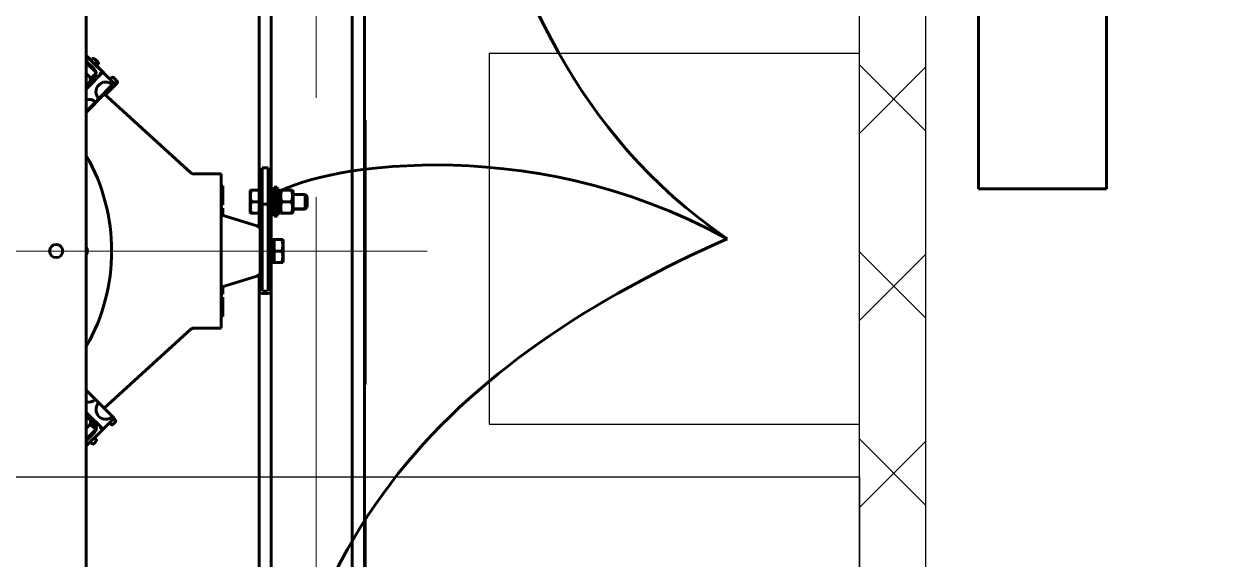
# Model space of a CAD drawing. Header units: millimetres. Extents: x 0 to 1680, y 0 to 594.
# Drawn here: x 119.78 to 137.73, y 499.33 to 507.43 of the extents above; entities that cross this region are included whole.
import ezdxf

# ---------------------------------------------------------------- set-up
doc = ezdxf.new("R2010")
doc.units = ezdxf.units.MM
for name, pattern in [('K5LT32792', [0]), ('K5LT32794', [0]), ('K5LT_AXLED', [13.35, 8.85, -1.5, 1.5, -1.5]), ('K5LT_BASIC', [0]), ('K5LT_DASHED', [6, 4, -2]), ('K5LT_REINFORCED', [0])]:
    doc.linetypes.add(name, pattern=pattern)
doc.layers.add('Системный слой', color=7, linetype='Continuous')

# ---------------------------------------------------------------- blocks, each defined once
blk = doc.blocks.new('U9')
at = {"layer": 'Системный слой', "color": 150, "linetype": 'K5LT_BASIC', "lineweight": 25, "true_color": 0x0080ff}
for p, q in [((100.018, 500.577), (132.418, 500.577)), ((132.418, 500.577), (132.418, 497.377))]:
    blk.add_line(p, q, dxfattribs=at)
blk = doc.blocks.new('U12')
at = {"layer": 'Системный слой', "color": 7, "linetype": 'K5LT_DASHED', "lineweight": 13}
blk.add_line((124.961, 517.973), (124.961, 490.013), dxfattribs=at)
blk = doc.blocks.new('U107')
at = {"layer": 'Системный слой', "color": 150, "linetype": 'K5LT_BASIC', "lineweight": 25, "true_color": 0x0080ff}
for p, q in [((132.418, 506.977), (126.818, 506.977)), ((126.818, 506.977), (126.818, 501.377)), ((132.418, 501.377), (132.418, 506.977)), ((126.818, 501.377), (132.418, 501.377))]:
    blk.add_line(p, q, dxfattribs=at)
blk = doc.blocks.new('U113')
at = {"layer": 'Системный слой', "color": 5, "linetype": 'K5LT32792', "lineweight": 60, "true_color": 0x0000ff}
for p, q in [((136.158, 510.033), (134.218, 510.033)), ((134.218, 510.033), (134.218, 504.933)), ((136.158, 504.933), (136.158, 510.033)), ((134.218, 504.933), (136.158, 504.933))]:
    blk.add_line(p, q, dxfattribs=at)
blk = doc.blocks.new('U119')
at = {"layer": 'Системный слой', "color": 30, "linetype": 'K5LT_AXLED', "lineweight": 13, "true_color": 0xff8000}
blk.add_line((124.204, 518.157), (124.204, 490.197), dxfattribs=at)
blk = doc.blocks.new('U129')
at = {"layer": 'Системный слой'}
h = blk.add_hatch(dxfattribs=at)
h.set_pattern_fill('', angle=45, style=0, pattern_type=0)
h.set_pattern_definition([(45, (0, 0), (-1.4142136, 1.4142136), []), (135, (0, 0), (-1.4142136, -1.4142136), [])])
h.paths.add_polyline_path([(133.418, 479.877), (133.418, 527.577), (132.418, 527.577), (132.418, 479.877)])
at = {"layer": 'Системный слой', "color": 150, "linetype": 'K5LT_BASIC', "lineweight": 25, "true_color": 0x0080ff}
for p, q in [((132.418, 480.877), (132.418, 527.577)), ((133.418, 527.577), (133.418, 479.877))]:
    blk.add_line(p, q, dxfattribs=at)
blk = doc.blocks.new('U153')
at = {"layer": 'Системный слой', "color": 5, "linetype": 'K5LT32792', "lineweight": 60, "true_color": 0x0000ff}
for p, q in [((120.726, 514.617), (120.726, 493.359)), ((123.338, 512.879), (123.338, 504.956)), ((123.52, 512.879), (123.52, 504.847)), ((124.749, 511.363), (124.749, 497.172)), ((124.931, 511.363), (124.931, 497.172)), ((120.79, 506.886), (120.726, 506.95)), ((120.975, 506.696), (120.726, 506.938)), ((120.726, 506.862), (120.845, 506.746)), ((120.872, 506.695), (120.726, 506.836)), ((120.797, 506.879), (120.79, 506.886)), ((120.817, 506.9), (120.792, 506.874)), ((120.882, 506.862), (120.843, 506.9)), ((120.882, 506.837), (120.857, 506.811)), ((120.88, 506.796), (120.861, 506.815)), ((120.867, 506.886), (120.905, 506.847)), ((120.876, 506.792), (120.88, 506.796)), ((120.88, 506.796), (120.905, 506.822)), ((120.905, 506.77), (120.88, 506.796)), ((120.726, 506.44), (120.975, 506.696)), ((120.726, 506.677), (120.766, 506.638)), ((120.787, 506.595), (120.873, 506.683)), ((120.847, 506.617), (120.809, 506.578)), ((121.079, 506.596), (120.905, 506.77)), ((120.975, 506.696), (121.144, 506.532)), ((121.111, 506.615), (121.086, 506.589)), ((121.176, 506.577), (121.137, 506.615)), ((120.767, 506.535), (120.726, 506.492)), ((120.752, 506.493), (120.726, 506.466)), ((121.075, 506.447), (120.872, 506.238)), ((121.119, 506.506), (120.916, 506.297)), ((121.053, 506.391), (121.169, 506.506)), ((121.075, 506.447), (121.068, 506.453)), ((121.075, 506.46), (121.081, 506.454)), ((121.081, 506.454), (121.075, 506.447)), ((121.086, 506.589), (121.079, 506.596)), ((121.087, 506.46), (121.081, 506.466)), ((121.087, 506.46), (121.081, 506.454)), ((121.094, 506.467), (121.087, 506.473)), ((121.094, 506.467), (121.087, 506.46)), ((121.107, 506.48), (121.094, 506.467)), ((121.1, 506.486), (121.107, 506.48)), ((121.113, 506.486), (121.106, 506.493)), ((121.113, 506.486), (121.107, 506.48)), ((121.119, 506.493), (121.113, 506.499)), ((121.119, 506.493), (121.113, 506.486)), ((121.144, 506.532), (121.119, 506.506)), ((121.132, 506.506), (121.119, 506.493)), ((121.125, 506.512), (121.132, 506.506)), ((121.138, 506.512), (121.132, 506.519)), ((121.138, 506.512), (121.132, 506.506)), ((121.145, 506.519), (121.138, 506.525)), ((121.145, 506.519), (121.138, 506.512)), ((121.151, 506.525), (121.144, 506.532)), ((121.151, 506.525), (121.145, 506.519)), ((121.151, 506.525), (121.176, 506.552)), ((121.169, 506.506), (121.151, 506.525)), ((121.195, 506.558), (121.156, 506.596)), ((121.169, 506.506), (121.195, 506.532)), ((120.916, 506.297), (120.866, 506.244)), ((122.308, 505.176), (120.997, 506.367)), ((121.015, 506.352), (121.014, 506.351)), ((121.015, 506.352), (121.041, 506.378)), ((121.041, 506.378), (121.024, 506.394)), ((121.036, 506.407), (121.053, 506.391)), ((121.053, 506.391), (121.041, 506.378)), ((120.866, 506.244), (120.726, 506.1)), ((120.809, 506.173), (120.726, 506.087)), ((120.809, 506.173), (120.802, 506.179)), ((120.815, 506.179), (120.808, 506.186)), ((120.815, 506.179), (120.809, 506.173)), ((120.828, 506.192), (120.815, 506.179)), ((120.821, 506.199), (120.828, 506.192)), ((120.834, 506.199), (120.828, 506.205)), ((120.834, 506.199), (120.828, 506.192)), ((120.84, 506.205), (120.834, 506.212)), ((120.84, 506.205), (120.834, 506.199)), ((120.853, 506.218), (120.84, 506.205)), ((120.847, 506.225), (120.853, 506.218)), ((120.859, 506.225), (120.853, 506.231)), ((120.859, 506.225), (120.853, 506.218)), ((120.866, 506.231), (120.859, 506.238)), ((120.866, 506.231), (120.859, 506.225)), ((120.866, 506.244), (120.872, 506.238)), ((120.872, 506.238), (120.866, 506.231)), ((123.475, 505.251), (123.384, 505.251)), ((123.384, 504.703), (123.384, 505.251)), ((123.475, 504.703), (123.475, 505.251)), ((122.765, 505.158), (122.356, 505.158)), ((122.765, 502.828), (122.765, 505.158)), ((122.765, 504.98), (122.774, 504.98)), ((122.774, 504.98), (122.774, 504.689)), ((122.774, 504.98), (122.792, 504.98)), ((122.792, 504.98), (122.792, 504.689)), ((123.207, 504.911), (123.202, 504.902)), ((123.202, 504.902), (123.202, 504.738)), ((123.207, 504.911), (123.222, 504.911)), ((123.338, 504.911), (123.222, 504.911)), ((123.338, 504.519), (123.338, 504.956)), ((123.384, 504.956), (123.338, 504.956)), ((123.475, 504.847), (123.566, 504.847)), ((123.52, 504.847), (123.52, 504.628)), ((123.566, 504.519), (123.566, 504.956)), ((123.611, 504.956), (123.566, 504.956)), ((123.611, 504.519), (123.611, 504.956)), ((123.657, 504.912), (123.657, 504.563)), ((123.657, 504.893), (123.667, 504.911)), ((123.667, 504.911), (123.682, 504.911)), ((123.682, 504.911), (123.828, 504.911)), ((123.828, 504.911), (123.844, 504.911)), ((123.844, 504.911), (123.854, 504.893)), ((123.854, 504.738), (123.854, 504.893)), ((123.854, 504.847), (124.035, 504.847)), ((124.035, 504.847), (124.066, 504.815)), ((124.035, 504.847), (124.035, 504.628)), ((124.066, 504.815), (124.066, 504.66)), ((122.765, 504.689), (122.774, 504.689)), ((122.765, 504.689), (122.792, 504.689)), ((122.765, 504.643), (122.774, 504.643)), ((122.765, 504.643), (122.792, 504.643)), ((122.792, 504.643), (122.792, 504.53)), ((123.202, 504.738), (123.202, 504.573)), ((123.338, 504.738), (123.222, 504.738)), ((123.475, 504.703), (123.384, 504.703)), ((123.384, 503.392), (123.384, 504.703)), ((123.475, 503.392), (123.475, 504.703)), ((123.682, 504.738), (123.828, 504.738)), ((123.854, 504.582), (123.854, 504.738)), ((124.035, 504.628), (124.066, 504.66)), ((122.765, 504.539), (123.305, 504.373)), ((123.207, 504.565), (123.202, 504.573)), ((123.222, 504.565), (123.207, 504.565)), ((123.338, 504.565), (123.222, 504.565)), ((123.384, 504.519), (123.338, 504.519)), ((123.338, 504.519), (123.338, 504.351)), ((123.475, 504.628), (123.566, 504.628)), ((123.52, 504.628), (123.52, 504.211)), ((123.611, 504.519), (123.566, 504.519)), ((123.611, 504.563), (123.657, 504.563)), ((123.657, 504.582), (123.667, 504.565)), ((123.682, 504.565), (123.667, 504.565)), ((123.682, 504.565), (123.828, 504.565)), ((123.844, 504.565), (123.828, 504.565)), ((123.844, 504.565), (123.854, 504.582)), ((123.854, 504.628), (124.035, 504.628)), ((123.357, 504.303), (123.357, 503.682)), ((123.357, 504.108), (123.357, 504.224)), ((123.357, 504.157), (123.384, 504.157)), ((123.357, 503.877), (123.357, 504.108)), ((123.475, 504.211), (123.52, 504.211)), ((123.52, 504.211), (123.52, 503.774)), ((123.566, 504.167), (123.566, 504.166)), ((123.566, 504.166), (123.682, 504.166)), ((123.566, 504.166), (123.566, 504.101)), ((123.566, 504.101), (123.566, 504.057)), ((123.682, 504.166), (123.697, 504.166)), ((123.697, 504.166), (123.702, 504.157)), ((123.702, 503.993), (123.702, 504.157)), ((123.566, 504.057), (123.566, 503.993)), ((123.566, 503.993), (123.682, 503.993)), ((123.566, 503.993), (123.566, 503.928)), ((123.566, 503.928), (123.566, 503.884)), ((123.702, 503.828), (123.702, 503.993)), ((123.357, 503.762), (123.357, 503.877)), ((123.357, 503.829), (123.384, 503.829)), ((123.475, 503.774), (123.52, 503.774)), ((123.52, 503.818), (123.566, 503.818)), ((123.52, 503.774), (123.52, 503.392)), ((123.566, 503.884), (123.566, 503.82)), ((123.566, 503.82), (123.682, 503.82)), ((123.566, 503.82), (123.566, 503.818)), ((123.697, 503.82), (123.682, 503.82)), ((123.697, 503.82), (123.702, 503.828)), ((122.765, 503.447), (123.305, 503.613)), ((123.338, 503.392), (123.338, 503.634)), ((122.774, 503.45), (122.774, 503.342)), ((122.792, 503.455), (122.792, 503.342)), ((123.338, 503.392), (123.338, 495.195)), ((123.393, 503.385), (123.466, 503.385)), ((123.52, 503.392), (123.52, 495.863)), ((122.765, 503.342), (122.774, 503.342)), ((122.765, 503.342), (122.792, 503.342)), ((122.765, 503.297), (122.774, 503.297)), ((122.765, 503.297), (122.792, 503.297)), ((122.792, 503.297), (122.792, 503.078)), ((123.466, 503.351), (123.393, 503.351)), ((122.792, 503.078), (122.792, 503.005)), ((122.765, 503.005), (122.792, 503.005)), ((120.996, 501.618), (122.308, 502.809)), ((122.356, 502.828), (122.765, 502.828)), ((120.726, 501.888), (120.864, 501.75)), ((120.916, 501.698), (120.864, 501.75)), ((120.916, 501.698), (121.122, 501.492)), ((120.98, 501.299), (120.726, 501.553)), ((120.726, 501.528), (120.755, 501.499)), ((120.771, 501.457), (120.726, 501.502)), ((120.813, 501.415), (120.851, 501.376)), ((121.147, 501.466), (120.98, 501.299)), ((121.147, 501.466), (121.122, 501.492)), ((121.167, 501.409), (121.128, 501.37)), ((121.167, 501.434), (121.141, 501.46)), ((120.771, 501.354), (120.726, 501.31)), ((120.726, 501.045), (120.98, 501.299)), ((120.726, 501.148), (120.871, 501.293)), ((120.851, 501.248), (120.726, 501.122)), ((120.871, 501.293), (120.786, 501.377)), ((121.102, 501.37), (121.077, 501.396)), ((121.077, 501.396), (121.102, 501.37)), ((120.813, 501.08), (120.787, 501.106)), ((120.787, 501.106), (120.813, 501.08)), ((120.839, 501.08), (120.877, 501.119)), ((120.877, 501.145), (120.851, 501.17))]:
    blk.add_line(p, q, dxfattribs=at)
at = {"layer": 'Системный слой', "color": 7, "linetype": 'K5LT32794', "lineweight": 18}
for p, q in [((123.52, 504.83), (123.566, 504.83)), ((123.854, 504.83), (124.035, 504.83)), ((124.035, 504.83), (124.052, 504.83)), ((123.52, 504.646), (123.566, 504.646)), ((123.854, 504.646), (124.035, 504.646)), ((124.035, 504.646), (124.052, 504.646))]:
    blk.add_line(p, q, dxfattribs=at)
at = {"layer": 'Системный слой', "color": 5, "linetype": 'K5LT32792', "lineweight": 60, "true_color": 0x0000ff}
blk.add_circle((120.271, 503.993), 0.1, dxfattribs=at)
for centre, radius, start, end in [((120.83, 506.887), 0.0182, 45.8685, 135.8685), ((120.854, 506.873), 0.0182, 45, 95.7072), ((120.869, 506.849), 0.0182, 315.8685, 45.8685), ((120.893, 506.835), 0.0182, 315, 45), ((120.715, 506.586), 0.0728, 315.8685, 45.8685), ((120.782, 506.681), 0.091, 315.8685, 45.8685), ((120.898, 506.618), 0.0136, 45.8685, 225.8685), ((120.949, 506.67), 0.0136, 45.8685, 225.8685), ((121.124, 506.602), 0.0182, 45.8685, 135.8685), ((120.746, 506.461), 0.0136, 45.8685, 225.8685), ((120.713, 506.531), 0.0546, 315.8685, 4.0582), ((120.744, 506.641), 0.091, 295.5387, 315.8685), ((120.797, 506.514), 0.0136, 45.8685, 225.8685), ((120.848, 506.566), 0.0136, 45.8685, 225.8685), ((121.018, 506.401), 0.146, 45.8685, 225.8685), ((121.143, 506.584), 0.0182, 45, 55.4738), ((121.163, 506.564), 0.0182, 315.8685, 45.8685), ((121.182, 506.545), 0.0182, 315, 45), ((120.764, 506.14), 0.146, 45.8685, 105.2542), ((118.197, 503.993), 2.912, 330.2776, 29.7224), ((122.356, 505.23), 0.0728, 227.7506, 270), ((123.284, 504.303), 0.0728, 0, 72.9), ((123.284, 504.303), 0.0728, 41.4096, 72.9), ((120.654, 503.993), 0.091, 321.8823, 38.1177), ((123.284, 503.682), 0.0728, 287.1, 0), ((123.284, 503.682), 0.0728, 287.1, 318.5904), ((122.356, 502.755), 0.0728, 90, 132.2494), ((120.761, 501.852), 0.146, 255.8923, 315), ((121.019, 501.595), 0.146, 135, 315), ((120.748, 501.531), 0.0136, 135, 315), ((120.716, 501.46), 0.0546, 356.8103, 45), ((120.719, 501.406), 0.0728, 315, 45), ((120.8, 501.479), 0.0136, 135, 315), ((120.748, 501.351), 0.091, 45, 65.3298), ((120.851, 501.428), 0.0136, 135, 315), ((121.154, 501.421), 0.0182, 315, 45), ((120.787, 501.312), 0.091, 315, 45), ((120.903, 501.376), 0.0136, 135, 315), ((120.954, 501.325), 0.0136, 135, 315), ((121.115, 501.383), 0.0182, 225, 315), ((120.826, 501.093), 0.0182, 225, 315), ((120.864, 501.132), 0.0182, 315, 45)]:
    blk.add_arc(centre, radius, start, end, dxfattribs=at)
for centre, major_axis, ratio, start_param, end_param in [((123.681, 504.738), (0.48, 0), 0.36397, 1.62042, 1.71569), ((123.588, 504.738), (0.48, 0), 0.36397, 1.473648, 1.521173), ((123.59, 503.993), (0.48, 0), 0.36397, 1.62042, 1.71569), ((123.497, 503.993), (0.48, 0), 0.36397, 1.473648, 1.521173), ((123.393, 503.392), (0.0546, 0), 0.752608, 3.141593, 4.712389), ((123.466, 503.392), (0.0546, 0), 0.752608, 4.712389, 6.283185)]:
    blk.add_ellipse(centre, major_axis=major_axis, ratio=ratio, start_param=start_param, end_param=end_param, dxfattribs=at)
for points, knots in [([(123.222, 504.911), (123.22, 504.905), (123.217, 504.895), (123.214, 504.88), (123.211, 504.867), (123.209, 504.856), (123.208, 504.846), (123.207, 504.838), (123.207, 504.827), (123.207, 504.817), (123.207, 504.807), (123.209, 504.796), (123.21, 504.783), (123.215, 504.763), (123.219, 504.747), (123.222, 504.738)], [0, 0, 0, 0, 0.104989, 0.173793, 0.256289, 0.331236, 0.361573, 0.423373, 0.484181, 0.54145, 0.595653, 0.648964, 0.727694, 0.829365, 1, 1, 1, 1]), ([(123.682, 504.911), (123.679, 504.901), (123.675, 504.886), (123.671, 504.867), (123.669, 504.855), (123.668, 504.845), (123.667, 504.835), (123.667, 504.825), (123.667, 504.815), (123.668, 504.805), (123.669, 504.795), (123.67, 504.784), (123.674, 504.764), (123.679, 504.748), (123.682, 504.738)], [0, 0, 0, 0, 0.173201, 0.25874, 0.32264, 0.38205, 0.436164, 0.49224, 0.549684, 0.607523, 0.664985, 0.721983, 0.806425, 1, 1, 1, 1]), ([(123.828, 504.738), (123.831, 504.747), (123.836, 504.762), (123.84, 504.781), (123.841, 504.793), (123.843, 504.803), (123.843, 504.813), (123.844, 504.823), (123.843, 504.833), (123.843, 504.843), (123.842, 504.853), (123.84, 504.864), (123.836, 504.884), (123.832, 504.9), (123.828, 504.911)], [0, 0, 0, 0, 0.173201, 0.25874, 0.32264, 0.38205, 0.436164, 0.49224, 0.549684, 0.607523, 0.664985, 0.721983, 0.806425, 1, 1, 1, 1]), ([(123.222, 504.738), (123.22, 504.732), (123.217, 504.722), (123.214, 504.707), (123.211, 504.694), (123.209, 504.683), (123.208, 504.674), (123.207, 504.665), (123.207, 504.654), (123.207, 504.644), (123.207, 504.634), (123.209, 504.624), (123.21, 504.61), (123.215, 504.59), (123.219, 504.574), (123.222, 504.565)], [0, 0, 0, 0, 0.104989, 0.173793, 0.256289, 0.331236, 0.361573, 0.423373, 0.484181, 0.54145, 0.595653, 0.648964, 0.727694, 0.829365, 1, 1, 1, 1]), ([(123.682, 504.738), (123.679, 504.728), (123.675, 504.713), (123.671, 504.695), (123.669, 504.682), (123.668, 504.672), (123.667, 504.662), (123.667, 504.652), (123.667, 504.642), (123.668, 504.632), (123.669, 504.622), (123.67, 504.611), (123.674, 504.591), (123.679, 504.576), (123.682, 504.565)], [0, 0, 0, 0, 0.173201, 0.25874, 0.32264, 0.38205, 0.436164, 0.49224, 0.549684, 0.607523, 0.664985, 0.721983, 0.806425, 1, 1, 1, 1]), ([(123.828, 504.565), (123.831, 504.574), (123.836, 504.589), (123.84, 504.608), (123.841, 504.62), (123.843, 504.63), (123.843, 504.64), (123.844, 504.65), (123.843, 504.66), (123.843, 504.67), (123.842, 504.68), (123.84, 504.692), (123.836, 504.711), (123.832, 504.727), (123.828, 504.738)], [0, 0, 0, 0, 0.173201, 0.25874, 0.32264, 0.38205, 0.436164, 0.49224, 0.549684, 0.607523, 0.664985, 0.721983, 0.806425, 1, 1, 1, 1]), ([(123.682, 503.993), (123.684, 503.999), (123.687, 504.008), (123.691, 504.023), (123.694, 504.036), (123.695, 504.047), (123.696, 504.057), (123.697, 504.066), (123.698, 504.076), (123.697, 504.086), (123.697, 504.096), (123.696, 504.107), (123.694, 504.12), (123.69, 504.141), (123.685, 504.156), (123.682, 504.166)], [0, 0, 0, 0, 0.104989, 0.173793, 0.256289, 0.331236, 0.361573, 0.423373, 0.484181, 0.54145, 0.595653, 0.648964, 0.727694, 0.829365, 1, 1, 1, 1]), ([(123.682, 503.82), (123.684, 503.826), (123.687, 503.836), (123.691, 503.85), (123.694, 503.863), (123.695, 503.874), (123.696, 503.884), (123.697, 503.893), (123.698, 503.903), (123.697, 503.913), (123.697, 503.923), (123.696, 503.934), (123.694, 503.947), (123.69, 503.968), (123.685, 503.983), (123.682, 503.993)], [0, 0, 0, 0, 0.104989, 0.173793, 0.256289, 0.331236, 0.361573, 0.423373, 0.484181, 0.54145, 0.595653, 0.648964, 0.727694, 0.829365, 1, 1, 1, 1])]:
    blk.add_open_spline(points, degree=3, knots=knots, dxfattribs=at)
blk = doc.blocks.new('U152')
at = {"layer": 'Системный слой', "color": 30, "linetype": 'K5LT_AXLED', "lineweight": 13, "true_color": 0xff8000}
blk.add_line((125.882, 503.993), (112.142, 503.993), dxfattribs=at)
at = {"layer": 'Системный слой'}
blk.add_blockref('U153', (0, 0), dxfattribs=at)

msp = doc.modelspace()

# ---------------------------------------------------------------- linework, layer by layer
at = {"layer": 'Системный слой', "color": 134, "linetype": 'K5LT_REINFORCED', "lineweight": 60, "true_color": 0x009696}
for points in [[(123.52044, 514.3338), (127.20349, 513.38101), (125.69778, 507.41201), (130.41796, 504.17733)], [(123.54319, 504.82956), (124.08377, 505.24298), (127.34797, 505.87142), (130.41796, 504.17733)], [(123.52044, 493.70615), (123.18916, 499.58948), (126.3649, 502.37864), (130.41796, 504.17733)]]:
    msp.add_open_spline(points, degree=3, dxfattribs=at)

# ---------------------------------------------------------------- block references
at = {"layer": 'Системный слой'}
for name in ['U129', 'U152', 'U119', 'U12', 'U113', 'U107', 'U9']:
    msp.add_blockref(name, (0, 0), dxfattribs=at)

doc.saveas('drawing.dxf')
